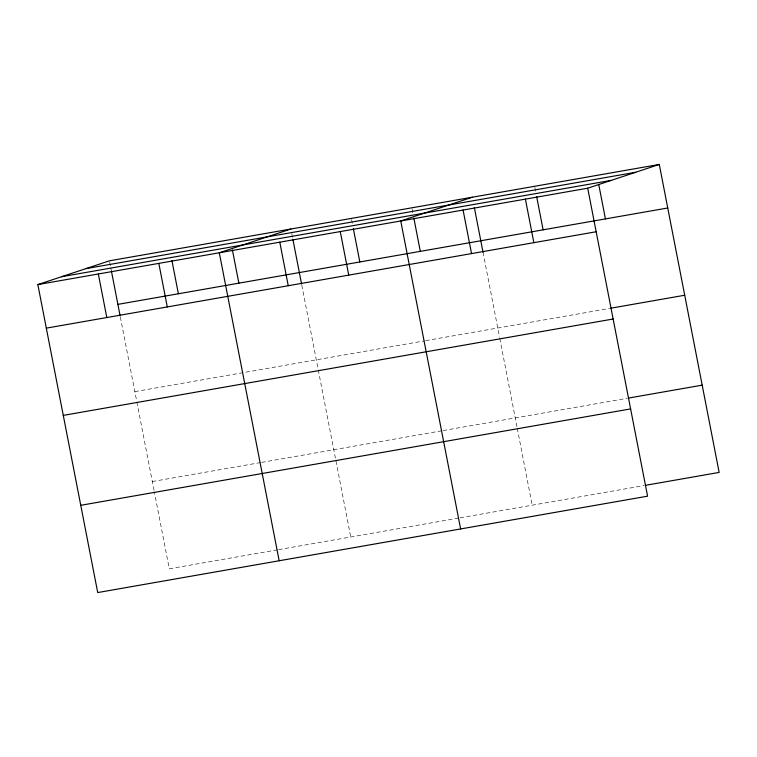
<?xml version="1.0" encoding="UTF-8"?>
<svg xmlns="http://www.w3.org/2000/svg" width="757" height="757" viewBox="0 0 757 757"><rect width="100%" height="100%" fill="white"/><g stroke="black" fill="none" stroke-linecap="round" stroke-linejoin="round"><path stroke-width="0.57" stroke-dasharray="3.79 2.84" d="M134.85 391.634L424.478 340.868M425.642 340.659L609.697 308.402M152.327 481.537L260.503 462.574M261.667 462.376L441.956 430.771M443.119 430.563L627.174 398.305M277.459 549.837L169.294 568.8L154.333 491.87M278.623 549.639L458.922 518.034M460.086 517.826L644.141 485.568M534.868 187.433L535.767 192.013M483.032 252.242L499.554 337.243M499.781 338.398L517.022 427.109M517.249 428.263L532.199 505.184M412.073 208.951L412.962 213.54M351.589 219.558L352.478 224.138M291.767 233.601L292.656 238.181M301.797 285.2L350.746 536.997M109.651 261.969L110.541 266.549M110.759 267.694L111.43 271.138M120.344 317.003L136.648 400.86M136.866 402.005L154.116 490.725"/><path stroke-width="1.14" d="M659.281 164.439L587.706 188.2L647.576 496.176L97.719 592.561L37.85 284.585L109.424 260.824L659.281 164.439L719.15 472.415L645.295 485.36M290.877 229.011L219.303 252.781L279.172 560.757M472.33 197.208L400.756 220.968L460.625 528.954M85.806 268.659L635.662 172.274M61.468 276.74L611.334 180.355M37.85 284.585L587.706 188.2M117.893 304.371L667.75 207.986M46.319 328.141L596.175 231.746M610.852 308.194L684.716 295.249M63.276 415.394L613.142 319.009M628.329 398.097L702.184 385.152M80.753 505.307L630.609 408.912M598.749 184.528L605.43 218.915M536.656 196.602L543.119 229.835M525.396 199.119L533.855 242.675M474.336 207.522L483.032 252.242M463.076 210.049L471.545 253.595M413.852 218.12L420.315 251.362M353.368 228.728L359.83 261.96M340.272 231.576L348.74 275.122M292.883 239.326L301.579 284.045M279.787 242.174L288.256 285.73M232.399 249.933L238.862 283.165M171.915 260.531L178.378 293.773M158.819 263.379L167.288 306.935M111.43 271.138L120.126 315.858M98.334 273.977L106.803 317.533"/></g></svg>
